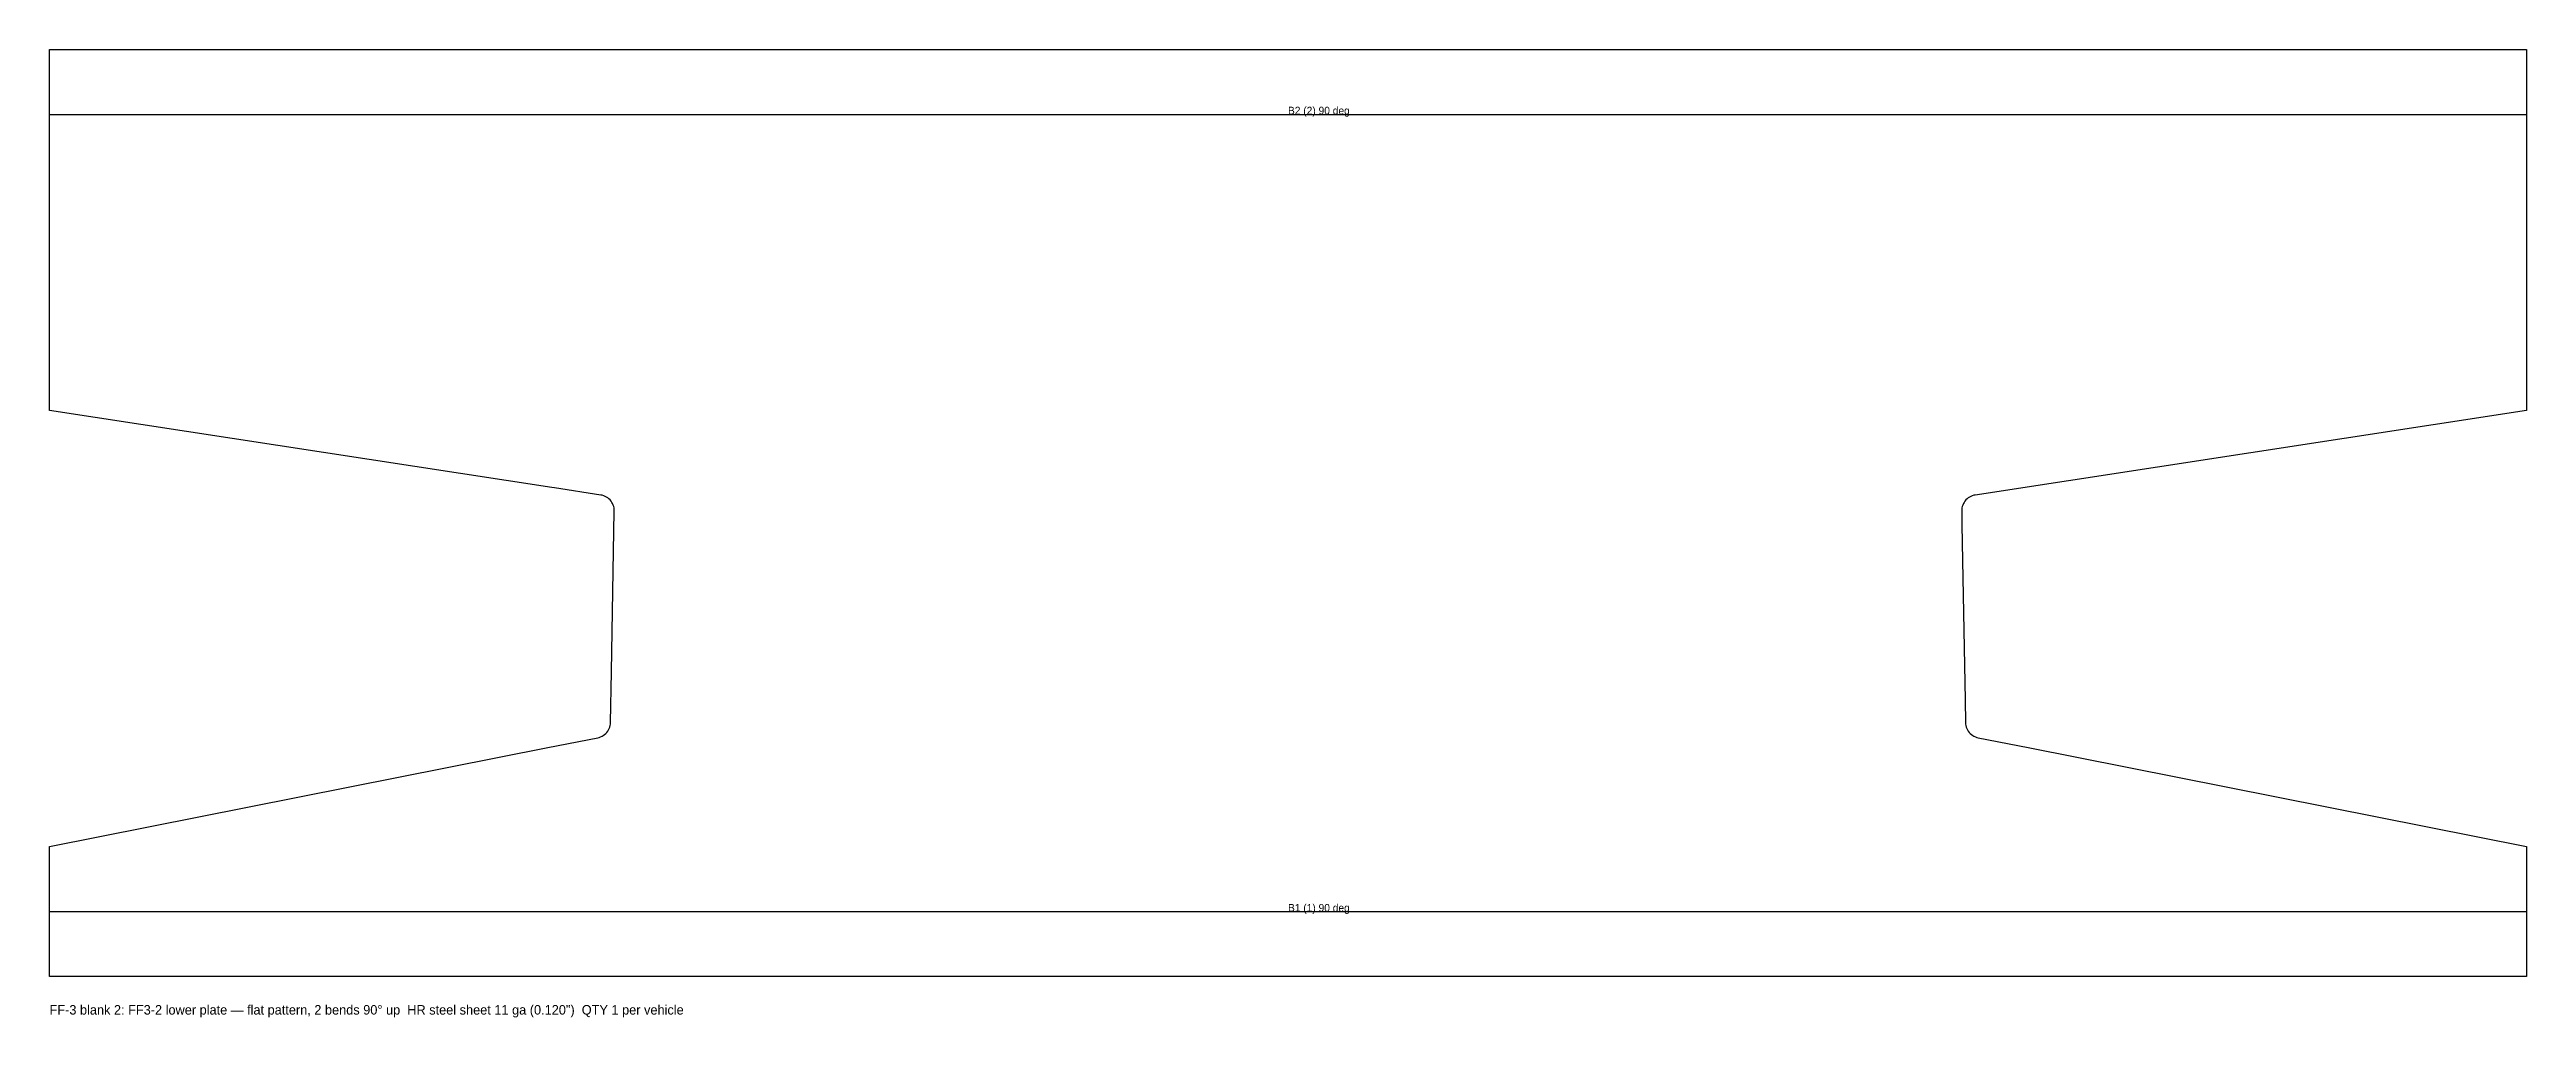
# Model space of a CAD drawing. Header units: inches. Extents: x 0 to 39, y -0.6 to 14.6.
import ezdxf

# ---------------------------------------------------------------- set-up
doc = ezdxf.new("R2010")
doc.units = ezdxf.units.IN
doc.header["$MEASUREMENT"] = 0
for name, color, linetype in [('BEND', 5, 'Continuous'), ('CUT', 7, 'Continuous'), ('TEXT', 3, 'Continuous')]:
    doc.layers.add(name, color=color, linetype=linetype)

msp = doc.modelspace()

# ---------------------------------------------------------------- linework, layer by layer
at = {"layer": 'BEND'}
for p, q in [((0, 13.574), (39, 13.574)), ((0, 1.0211), (39, 1.0211))]:
    msp.add_line(p, q, dxfattribs=at)
at = {"layer": 'CUT'}
msp.add_lwpolyline([(39, 0), (0, 0), (0, 0.9171), (0, 2.0475), (7.8473, 3.6031), (8.6305, 3.7583), (8.654, 3.7642), (8.6769, 3.7723), (8.6988, 3.7826), (8.7196, 3.7949), (8.7392, 3.8092), (8.7572, 3.8254), (8.7737, 3.8432), (8.7883, 3.8625), (8.801, 3.8831), (8.8116, 3.9049), (8.8201, 3.9276), (8.8263, 3.951), (8.8303, 3.9749), (8.8319, 3.999), (8.8463, 4.7966), (8.8923, 7.329), (8.8916, 7.3529), (8.8886, 7.3767), (8.8833, 7.4), (8.8758, 7.4228), (8.8662, 7.4447), (8.8546, 7.4656), (8.841, 7.4853), (8.8255, 7.5036), (8.8084, 7.5203), (8.7898, 7.5354), (8.7698, 7.5486), (8.7487, 7.5598), (8.7265, 7.5689), (8.7036, 7.5759), (8.6802, 7.5806), (7.9504, 7.6924), (7.9089, 7.6988), (0, 8.9102), (0, 13.6779), (0, 14.5951), (39, 14.5951), (39, 13.6779), (39, 8.9102), (30.3198, 7.5806), (30.2964, 7.5759), (30.2735, 7.5689), (30.2513, 7.5598), (30.2302, 7.5486), (30.2102, 7.5354), (30.1916, 7.5203), (30.1745, 7.5036), (30.159, 7.4853), (30.1454, 7.4656), (30.1338, 7.4447), (30.1242, 7.4228), (30.1167, 7.4), (30.1114, 7.3767), (30.1084, 7.3529), (30.1077, 7.329), (30.1117, 7.1101), (30.1219, 6.5484), (30.1617, 4.3531), (30.1681, 3.999), (30.1697, 3.9749), (30.1737, 3.951), (30.1799, 3.9276), (30.1884, 3.9049), (30.199, 3.8831), (30.2117, 3.8625), (30.2263, 3.8432), (30.2428, 3.8254), (30.2608, 3.8092), (30.2804, 3.7949), (30.3012, 3.7826), (30.3231, 3.7723), (30.346, 3.7642), (30.3695, 3.7583), (31.1527, 3.6031), (39, 2.0475), (39, 0.9171), (39, 0)], close=True, dxfattribs=at)

# ---------------------------------------------------------------- texts
at = {"layer": 'TEXT'}
for s, height, p in [('B2 (2) 90 deg', 0.12, (19.5, 13.574)), ('B1 (1) 90 deg', 0.12, (19.5, 1.0211)), ('FF-3 blank 2: FF3-2 lower plate — flat pattern, 2 bends 90° up  HR steel sheet 11 ga (0.120")  QTY 1 per vehicle', 0.15, (0, -0.6))]:
    msp.add_text(s, height=height, dxfattribs=at).set_placement(p)

doc.saveas('drawing.dxf')
